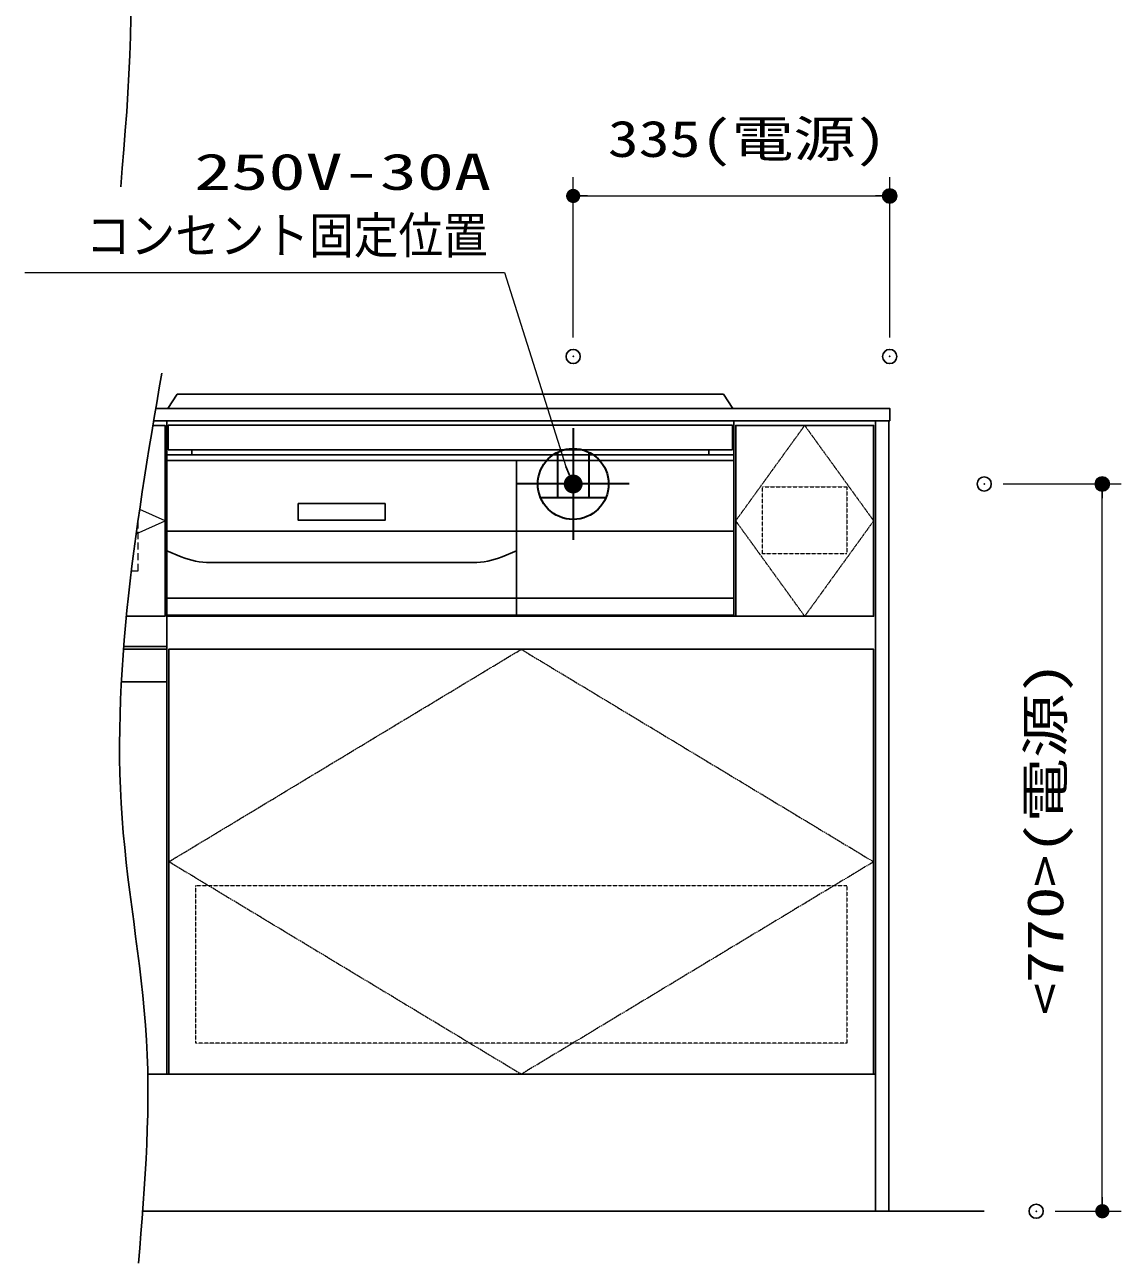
# Model space of a CAD drawing. Units: millimetres, scale not verified. Extents: x -9797 to 9797, y -4555 to 4555.
# Drawn here: x -4623 to -3463, y -355 to 956 of the extents above; entities that cross this region are included whole.
import ezdxf
from ezdxf.enums import TextEntityAlignment as Align

# ---------------------------------------------------------------- set-up
doc = ezdxf.new("R2010")
doc.units = ezdxf.units.MM
doc.header["$LTSCALE"] = 30
doc.header["$PDMODE"] = 32
doc.header["$PDSIZE"] = 15
for name, pattern in [('USER1', [0.375, 0.25, -0.125]), ('USER3', [2, 1.25, -0.25, 0.25, -0.25]), ('USER8', [1.125, 0.75, -0.125, 0.125, -0.125])]:
    doc.linetypes.add(name, pattern=pattern)
for name, color, linetype, lineweight in [('0-0_0', 7, 'Continuous', 25), ('0-1_細線ﾚｲﾔｰ', 91, 'Continuous', 9), ('0-2_寸法ﾚｲﾔｰ', 30, 'Continuous', 13), ('0-3_DEFPOINTS', 7, 'Continuous', 25), ('0-4_1', 7, 'Continuous', 25), ('0-7_KABE', 4, 'Continuous', 25)]:
    doc.layers.add(name, color=color, linetype=linetype, lineweight=lineweight)
doc.styles.add('ＭＳ ゴシック', font='')
doc.styles.get('ＭＳ ゴシック').set_extended_font_data('MS Gothic')

# ---------------------------------------------------------------- blocks, each defined once
blk = doc.blocks.new('_DOT')
at = {"layer": '0-0_0', "color": 30}
blk.add_line((-15, 0), (-30, 0), dxfattribs=at)
for points in [[(0, 0), (-15, 0), (-14.88, 1.88)], [(0, 0), (-14.88, -1.88), (-15, 0)], [(0, 0), (-14.88, 1.88), (-14.53, 3.73)], [(0, 0), (-14.53, -3.73), (-14.88, -1.88)], [(0, 0), (-14.53, 3.73), (-13.95, 5.52)], [(0, 0), (-13.95, -5.52), (-14.53, -3.73)], [(0, 0), (-13.95, 5.52), (-13.14, 7.23)], [(0, 0), (-13.14, -7.23), (-13.95, -5.52)], [(0, 0), (-13.14, 7.23), (-12.14, 8.82)], [(0, 0), (-12.14, -8.82), (-13.14, -7.23)], [(0, 0), (-12.14, 8.82), (-10.93, 10.27)], [(0, 0), (-10.93, -10.27), (-12.14, -8.82)], [(0, 0), (-10.93, 10.27), (-9.56, 11.56)], [(0, 0), (-9.56, -11.56), (-10.93, -10.27)], [(0, 0), (-9.56, 11.56), (-8.04, 12.66)], [(0, 0), (-8.04, -12.66), (-9.56, -11.56)], [(0, 0), (-8.04, 12.66), (-6.39, 13.57)], [(0, 0), (-6.39, -13.57), (-8.04, -12.66)], [(0, 0), (-6.39, 13.57), (-4.64, 14.27)], [(0, 0), (-4.64, -14.27), (-6.39, -13.57)], [(0, 0), (-4.64, 14.27), (-2.81, 14.73)], [(0, 0), (-2.81, -14.73), (-4.64, -14.27)], [(0, 0), (-2.81, 14.73), (-0.94, 14.97)], [(0, 0), (-0.94, -14.97), (-2.81, -14.73)], [(0, 0), (-0.94, 14.97), (0.94, 14.97)], [(0, 0), (0.94, -14.97), (-0.94, -14.97)], [(0, 0), (0.94, 14.97), (2.81, 14.73)], [(0, 0), (2.81, 14.73), (4.64, 14.27)], [(0, 0), (4.64, 14.27), (6.39, 13.57)], [(0, 0), (6.39, 13.57), (8.04, 12.66)], [(0, 0), (8.04, 12.66), (9.56, 11.56)], [(0, 0), (9.56, 11.56), (10.93, 10.27)], [(0, 0), (10.93, 10.27), (12.14, 8.82)], [(0, 0), (12.14, 8.82), (13.14, 7.23)], [(0, 0), (13.14, 7.23), (13.95, 5.52)], [(0, 0), (13.95, 5.52), (14.53, 3.73)], [(0, 0), (14.53, 3.73), (14.88, 1.88)], [(0, 0), (14.88, 1.88), (15, 0)], [(0, 0), (2.81, -14.73), (0.94, -14.97)], [(0, 0), (4.64, -14.27), (2.81, -14.73)], [(0, 0), (6.39, -13.57), (4.64, -14.27)], [(0, 0), (8.04, -12.66), (6.39, -13.57)], [(0, 0), (9.56, -11.56), (8.04, -12.66)], [(0, 0), (10.93, -10.27), (9.56, -11.56)], [(0, 0), (12.14, -8.82), (10.93, -10.27)], [(0, 0), (13.14, -7.23), (12.14, -8.82)], [(0, 0), (13.95, -5.52), (13.14, -7.23)], [(0, 0), (14.53, -3.73), (13.95, -5.52)], [(0, 0), (14.88, -1.88), (14.53, -3.73)], [(0, 0), (15, 0), (14.88, -1.88)]]:
    blk.add_solid(points, dxfattribs=at)
blk = doc.blocks.new('A$C5C1B3A85')
at = {"layer": '0-0_0', "color": 1, "lineweight": 30}
for p, q in [((0, 1773.4), (0, -1773.4)), ((-496.2, 1009.7), (-496.2, -426.1)), ((496.2, 1009.7), (496.2, -426.1)), ((1773.4, 0), (-1773.4, 0)), ((-1041.2, -426.1), (1041.2, -426.1))]:
    blk.add_line(p, q, dxfattribs=at)
blk.add_circle((0, 0), 1125, dxfattribs=at)
blk = doc.blocks.new('A$C660A5511')
at = {"layer": '0-0_0'}
blk.add_line((0, 14550), (22440, 14550), dxfattribs=at)
for points in [[(22500, 20760), (0, 20760), (0, 0), (22500, 0)], [(18060, 14550), (22440, 14550), (22440, 20610), (18060, 20610)]]:
    blk.add_lwpolyline(points, close=True, dxfattribs=at)
blk.add_lwpolyline([(22440, 0), (22440, 13500), (60, 13500), (60, 0)], dxfattribs=at)
at = {"layer": '0-1_細線ﾚｲﾔｰ', "linetype": 'USER8'}
blk.add_lwpolyline([(20250, 20610), (22440, 17580), (20250, 14550), (18060, 17580)], close=True, dxfattribs=at)
at = {"layer": '0-1_細線ﾚｲﾔｰ', "linetype": 'USER1'}
for points in [[(21585, 16530), (18915, 16530), (18915, 18660), (21585, 18660)], [(21585, 990), (915, 990), (915, 6000), (21585, 6000)]]:
    blk.add_lwpolyline(points, close=True, dxfattribs=at)
at = {"layer": '0-1_細線ﾚｲﾔｰ', "linetype": 'USER3'}
blk.add_lwpolyline([(11250, 13500), (22440, 6750), (11250, 0), (60, 6750)], close=True, dxfattribs=at)
at = {"layer": '0-4_1'}
blk.add_line((18000, 14550), (18000, 20760), dxfattribs=at)
blk = doc.blocks.new('A$C660A62C6')
at = {"layer": '0-0_0'}
for p, q in [((-9000, -1470), (-9000, -6570)), ((-8205, -1314), (-8205, -1470)), ((8205, -1314), (8205, -1470)), ((9000, -1470), (9000, -6570)), ((-9000, -3900), (9000, -3900))]:
    blk.add_line(p, q, dxfattribs=at)
for points in [[(-8955, -534), (8955, -534), (8955, -1314), (-8955, -1314)], [(-4829.3, -3022.4), (-2070.7, -3022.4), (-2070.7, -3551.2), (-4829.3, -3551.2)]]:
    blk.add_lwpolyline(points, close=True, dxfattribs=at)
at = {"layer": '0-4_1'}
for p, q in [((-8970, 0), (8970, 0)), ((-9000, -1470), (9000, -1470)), ((-9000, -1650), (9000, -1650)), ((2100, -6568.4), (2100, -1648.4)), ((-9000, -4518.5), (-8543.1, -4708.9)), ((1643.1, -4708.9), (2100, -4518.5)), ((-7620, -4893.5), (720, -4893.5)), ((-9000, -6030), (9000, -6030)), ((-9000, -6570), (9000, -6570))]:
    blk.add_line(p, q, dxfattribs=at)
blk.add_lwpolyline([(-8970, 0), (-8670, 450), (8670, 450), (8970, 0)], dxfattribs=at)
for centre, start, end in [((-7620, -2493.5), 247.38014, 270), ((720, -2493.5), 270, 292.61986)]:
    blk.add_arc(centre, 2400, start, end, dxfattribs=at)

msp = doc.modelspace()

# ---------------------------------------------------------------- linework, layer by layer
at = {"layer": '0-0_0'}
for p, q in [((-4473.07, 536.86), (-4487.01, 536.86)), ((-4519.02, 294.86), (-4473.07, 294.86)), ((-4473.07, 297.86), (-4518.78, 297.86))]:
    msp.add_line(p, q, dxfattribs=at)
for points in [[(-4532.13, 1201.4), (-4529.59, 1181.61), (-4527, 1161.82), (-4524.43, 1142.04), (-4521.93, 1122.24), (-4519.56, 1102.44), (-4517.38, 1082.64), (-4515.46, 1062.83), (-4513.85, 1043), (-4512.61, 1023.17), (-4511.79, 1003.32), (-4511.39, 983.45), (-4511.37, 963.58), (-4511.69, 943.69), (-4512.31, 923.79), (-4513.2, 903.88), (-4514.32, 883.97), (-4515.63, 864.05), (-4517.08, 844.12), (-4518.66, 824.19), (-4520.3, 804.26), (-4521.99, 784.33)], [(-4478.52, 587.26), (-4481.19, 571.54), (-4483.84, 555.82), (-4486.47, 540.1), (-4489.09, 524.37), (-4491.66, 508.65), (-4494.2, 492.93), (-4496.68, 477.21), (-4499.11, 461.49), (-4501.47, 445.77), (-4503.75, 430.06), (-4505.95, 414.34), (-4508.05, 398.63), (-4510.05, 382.91), (-4511.95, 367.2), (-4513.72, 351.49), (-4515.37, 335.78), (-4516.89, 320.08), (-4518.26, 304.37), (-4519.48, 288.67), (-4520.54, 272.97), (-4521.43, 257.28), (-4522.14, 241.58), (-4522.67, 225.89), (-4523.01, 210.2), (-4523.14, 194.52), (-4523.06, 178.83), (-4522.76, 163.16), (-4522.24, 147.48), (-4521.47, 131.81), (-4520.47, 116.14), (-4519.21, 100.47), (-4517.73, 84.81), (-4516.06, 69.15), (-4514.24, 53.49), (-4512.3, 37.84), (-4510.28, 22.18), (-4508.23, 6.52), (-4506.16, -9.14), (-4504.13, -24.81)], [(-4487.03, 536.86), (-3708.07, 536.86), (-3708.07, 549.86), (-4484.85, 549.86)], [(-4487.85, 531.86), (-4475.07, 531.86), (-4475.07, 329.86), (-4515.96, 329.86)], [(-4493.31, -155.14), (-4473.07, -155.14), (-4473.07, 536.86)], [(-3723.07, 536.86), (-3723.07, -300.14), (-3709.07, -300.14), (-3709.07, 536.86)], [(-4504.13, -24.81), (-4502.17, -40.48), (-4500.32, -56.15), (-4498.61, -71.83), (-4497.07, -87.52), (-4495.76, -103.21), (-4494.69, -118.91), (-4493.91, -134.62), (-4493.41, -150.34), (-4493.17, -166.07), (-4493.17, -181.81), (-4493.38, -197.55), (-4493.79, -213.3), (-4494.39, -229.05), (-4495.14, -244.81), (-4496.03, -260.57), (-4497.04, -276.34), (-4498.15, -292.11), (-4499.34, -307.88), (-4500.59, -323.66), (-4501.88, -339.43), (-4503.18, -355.21)]]:
    msp.add_lwpolyline(points, dxfattribs=at)
at = {"layer": '0-1_細線ﾚｲﾔｰ', "linetype": 'USER3'}
msp.add_lwpolyline([(-4505.57, 417.05), (-4475.07, 430.86), (-4501.87, 443)], dxfattribs=at)
at = {"layer": '0-1_細線ﾚｲﾔｰ', "linetype": 'USER1'}
msp.add_lwpolyline([(-4510.68, 377.86), (-4503.57, 377.86), (-4503.57, 431.28)], dxfattribs=at)
at = {"layer": '0-2_寸法ﾚｲﾔｰ'}
for p, q in [((-4043.07, 624.86), (-4043.07, 794.86)), ((-3708.07, 624.86), (-3708.07, 794.86)), ((-4028.07, 774.86), (-3723.07, 774.86)), ((-3588.07, 469.86), (-3463.07, 469.86)), ((-3483.07, -285.14), (-3483.07, 454.86)), ((-3533.07, -300.14), (-3463.07, -300.14))]:
    msp.add_line(p, q, dxfattribs=at)
msp.add_lwpolyline([(-4623.47, 693.83), (-4115.76, 693.83), (-4050.72, 488.34)], dxfattribs=at)
at = {"layer": '0-3_DEFPOINTS'}
for p in [(-3708.07, 774.86), (-4043.07, 604.86), (-3708.07, 604.86), (-3608.07, 469.86), (-3483.07, 469.86), (-3553.07, -300.14)]:
    msp.add_point(p, dxfattribs=at)
at = {"layer": '0-4_1'}
for points in [[(-4519.02, 294.86), (-4473.07, 294.86), (-4473.07, 260.36), (-4521.27, 260.36)], [(-4519.02, 294.86), (-4473.07, 294.86), (-4473.07, -155.14), (-4493.31, -155.14)]]:
    msp.add_lwpolyline(points, dxfattribs=at)
at = {"layer": '0-7_KABE'}
msp.add_line((-3608.07, -300.14), (-4499.45, -300.14), dxfattribs=at)

# ---------------------------------------------------------------- block references
at = {"layer": '0-0_0', "xscale": 0.03333333, "yscale": 0.03333333}
for name, p in [('A$C660A62C6', (-4173.07, 549.86)), ('A$C660A5511', (-4473.07, -155.14)), ('A$C5C1B3A85', (-4043.07, 469.86))]:
    msp.add_blockref(name, p, dxfattribs=at)
at = {"layer": '0-2_寸法ﾚｲﾔｰ'}
for p, xscale, yscale, rotation in [((-4043.07, 774.86), 0.5, 0.5, 180), ((-4043.07, 469.86), 0.6666667, 0.6666667, 292.48064), ((-3483.07, 469.86), 0.5, 0.5, 90), ((-3483.07, -300.14), 0.5, 0.5, 270)]:
    msp.add_blockref('_DOT', p, dxfattribs=dict(at, xscale=xscale, yscale=yscale, rotation=rotation))
at = {"layer": '0-2_寸法ﾚｲﾔｰ', "xscale": 0.5, "yscale": 0.5}
msp.add_blockref('_DOT', (-3708.07, 774.86), dxfattribs=at)

# ---------------------------------------------------------------- texts
at = {"layer": '0-2_寸法ﾚｲﾔｰ', "style": 'ＭＳ ゴシック', "width": 1.25}
msp.add_text('335(電源)', height=38.49, dxfattribs=at).set_placement((-4006.43, 804.61), align=Align.BOTTOM_LEFT)
at = {"layer": '0-2_寸法ﾚｲﾔｰ', "color": 7, "style": 'ＭＳ ゴシック'}
for s, height, width, p in [('250V-30A', 38.48, 1.5, (-4444.07, 769.74)), ('コンセント固定位置', 38.49, 0.9, (-4558.74, 702.34))]:
    msp.add_text(s, height=height, dxfattribs=dict(at, width=width)).set_placement(p, align=Align.BOTTOM_LEFT)
at = {"layer": '0-2_寸法ﾚｲﾔｰ', "style": 'ＭＳ ゴシック', "width": 1.3}
msp.add_text('<770>(電源)', height=38.48, rotation=90, dxfattribs=at).set_placement((-3512.81, -92.66), align=Align.BOTTOM_LEFT)

doc.saveas('drawing.dxf')
